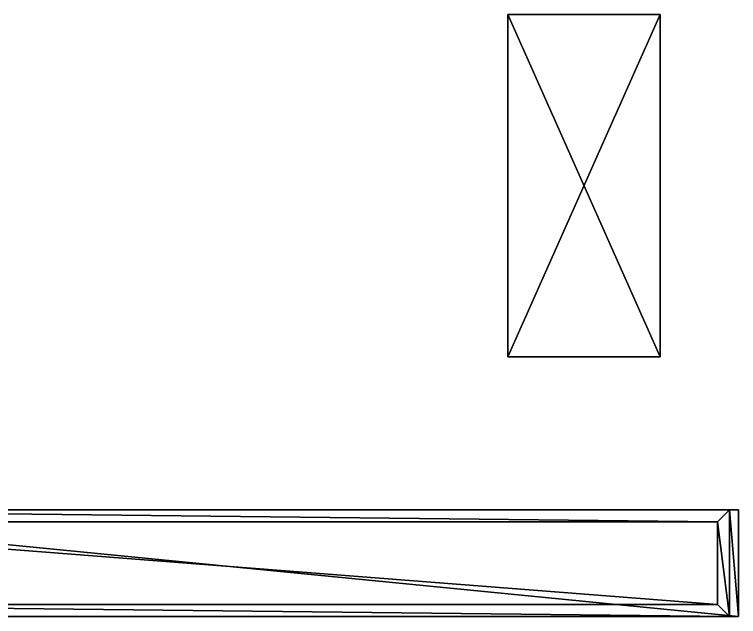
# Model space of a CAD drawing. Header units: millimetres. Extents: x -39 to 73, y -304 to 0.
# Drawn here: x -16.6 to 2.43, y -124.17 to -108.33 of the extents above; entities that cross this region are included whole.
import ezdxf

# ---------------------------------------------------------------- set-up
doc = ezdxf.new("R2010")
doc.units = ezdxf.units.MM
doc.layers.add('CUBE_010_1', color=7, linetype='Continuous')
doc.layers.add('CUBE_023_1', color=7, linetype='Continuous')

msp = doc.modelspace()

# ---------------------------------------------------------------- meshes
at = {"layer": 'CUBE_010_1'}
mesh = msp.add_polyface(dxfattribs=at)
corners = [(0.366, -108.332, 10.969), (-3.634, -117.332, 10.969), (0.366, -117.332, 10.969), (-3.634, -108.332, 10.969), (0.366, -108.332, 10.969), (-3.634, -108.332, -1.031), (-3.634, -108.332, 10.969), (0.366, -108.332, -1.031), (0.366, -108.332, 10.969), (0.366, -117.332, -1.031), (0.366, -108.332, -1.031), (0.366, -117.332, 10.969), (-3.634, -117.332, 10.969), (0.366, -117.332, -1.031), (0.366, -117.332, 10.969), (-3.634, -117.332, -1.031), (-3.634, -108.332, -1.031), (-3.634, -117.332, -1.031), (-3.634, -117.332, 10.969), (0.366, -117.332, -1.031), (-3.634, -117.332, -1.031), (-3.634, -108.332, -1.031), (0.366, -108.332, -1.031), (-3.634, -108.332, 10.969)]
mesh.append_faces([[corners[k] for k in face] for face in [(0, 1, 2), (0, 3, 1), (4, 5, 6), (4, 7, 5), (8, 9, 10), (8, 11, 9), (12, 13, 14), (12, 15, 13), (16, 17, 18), (19, 20, 21), (19, 21, 22), (16, 18, 23)]])
at = {"layer": 'CUBE_023_1'}
mesh = msp.add_polyface(dxfattribs=at)
corners = [(1.88, -121.672, 7.955), (-26.328, -121.356, 5.884), (-26.013, -121.672, 5.907), (2.195, -121.356, 7.978), (-26.328, -121.356, 5.884), (1.88, -121.672, 7.955), (2.195, -121.356, 7.978), (-26.094, -121.356, 2.702), (-26.328, -121.356, 5.884), (2.429, -121.356, 4.797), (2.195, -121.356, 7.978), (2.429, -124.166, 4.797), (2.429, -121.356, 4.797), (2.195, -124.166, 7.978), (2.195, -121.356, 7.978), (1.88, -121.672, 7.955), (2.195, -124.166, 7.978), (1.88, -123.85, 7.955), (1.88, -121.672, 7.955), (-26.013, -121.672, 5.907), (1.88, -123.85, 7.955), (-26.013, -123.85, 5.907), (-26.013, -121.672, 5.907), (-26.328, -124.166, 5.884), (-26.013, -123.85, 5.907), (-26.328, -121.356, 5.884), (-26.094, -121.356, 2.702), (-26.328, -124.166, 5.884), (-26.328, -121.356, 5.884), (-26.094, -124.166, 2.702), (2.429, -124.166, 4.797), (-26.094, -124.166, 2.702), (-26.094, -121.356, 2.702), (2.195, -124.166, 7.978), (-26.094, -124.166, 2.702), (2.429, -124.166, 4.797), (-26.328, -124.166, 5.884), (2.195, -124.166, 7.978), (-26.013, -123.85, 5.907), (-26.328, -124.166, 5.884), (2.195, -124.166, 7.978), (1.88, -123.85, 7.955), (-26.013, -123.85, 5.907), (2.429, -121.356, 4.797)]
mesh.append_faces([[corners[k] for k in face] for face in [(0, 1, 2), (3, 4, 5), (6, 7, 8), (6, 9, 7), (10, 11, 12), (10, 13, 11), (14, 15, 16), (16, 15, 17), (18, 19, 20), (20, 19, 21), (22, 23, 24), (22, 25, 23), (26, 27, 28), (26, 29, 27), (30, 31, 32), (33, 34, 35), (33, 36, 34), (37, 38, 39), (40, 41, 42), (30, 32, 43)]])

doc.saveas('drawing.dxf')
